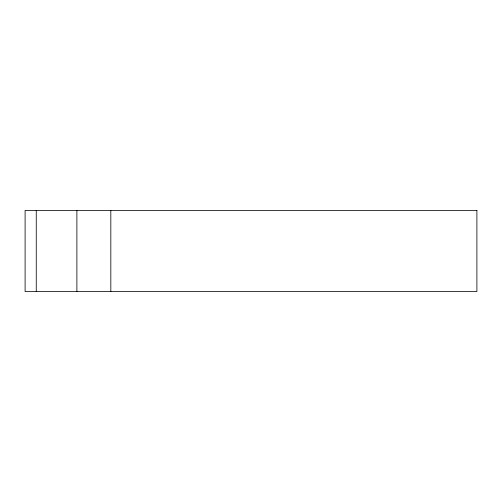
<?xml version="1.0" encoding="UTF-8"?>
<svg xmlns="http://www.w3.org/2000/svg" width="502" height="502" viewBox="0 0 502 502"><rect width="100%" height="100%" fill="white"/><g stroke="black" fill="none" stroke-linecap="round" stroke-linejoin="round"><path stroke-width="0.75" d="M110.823 210.438L110.823 291.562M76.888 210.438L76.888 291.562M36.257 210.438L36.257 291.562M476.9 210.438L25.1 210.438L25.1 291.562L476.9 291.562L476.9 210.438"/></g></svg>
